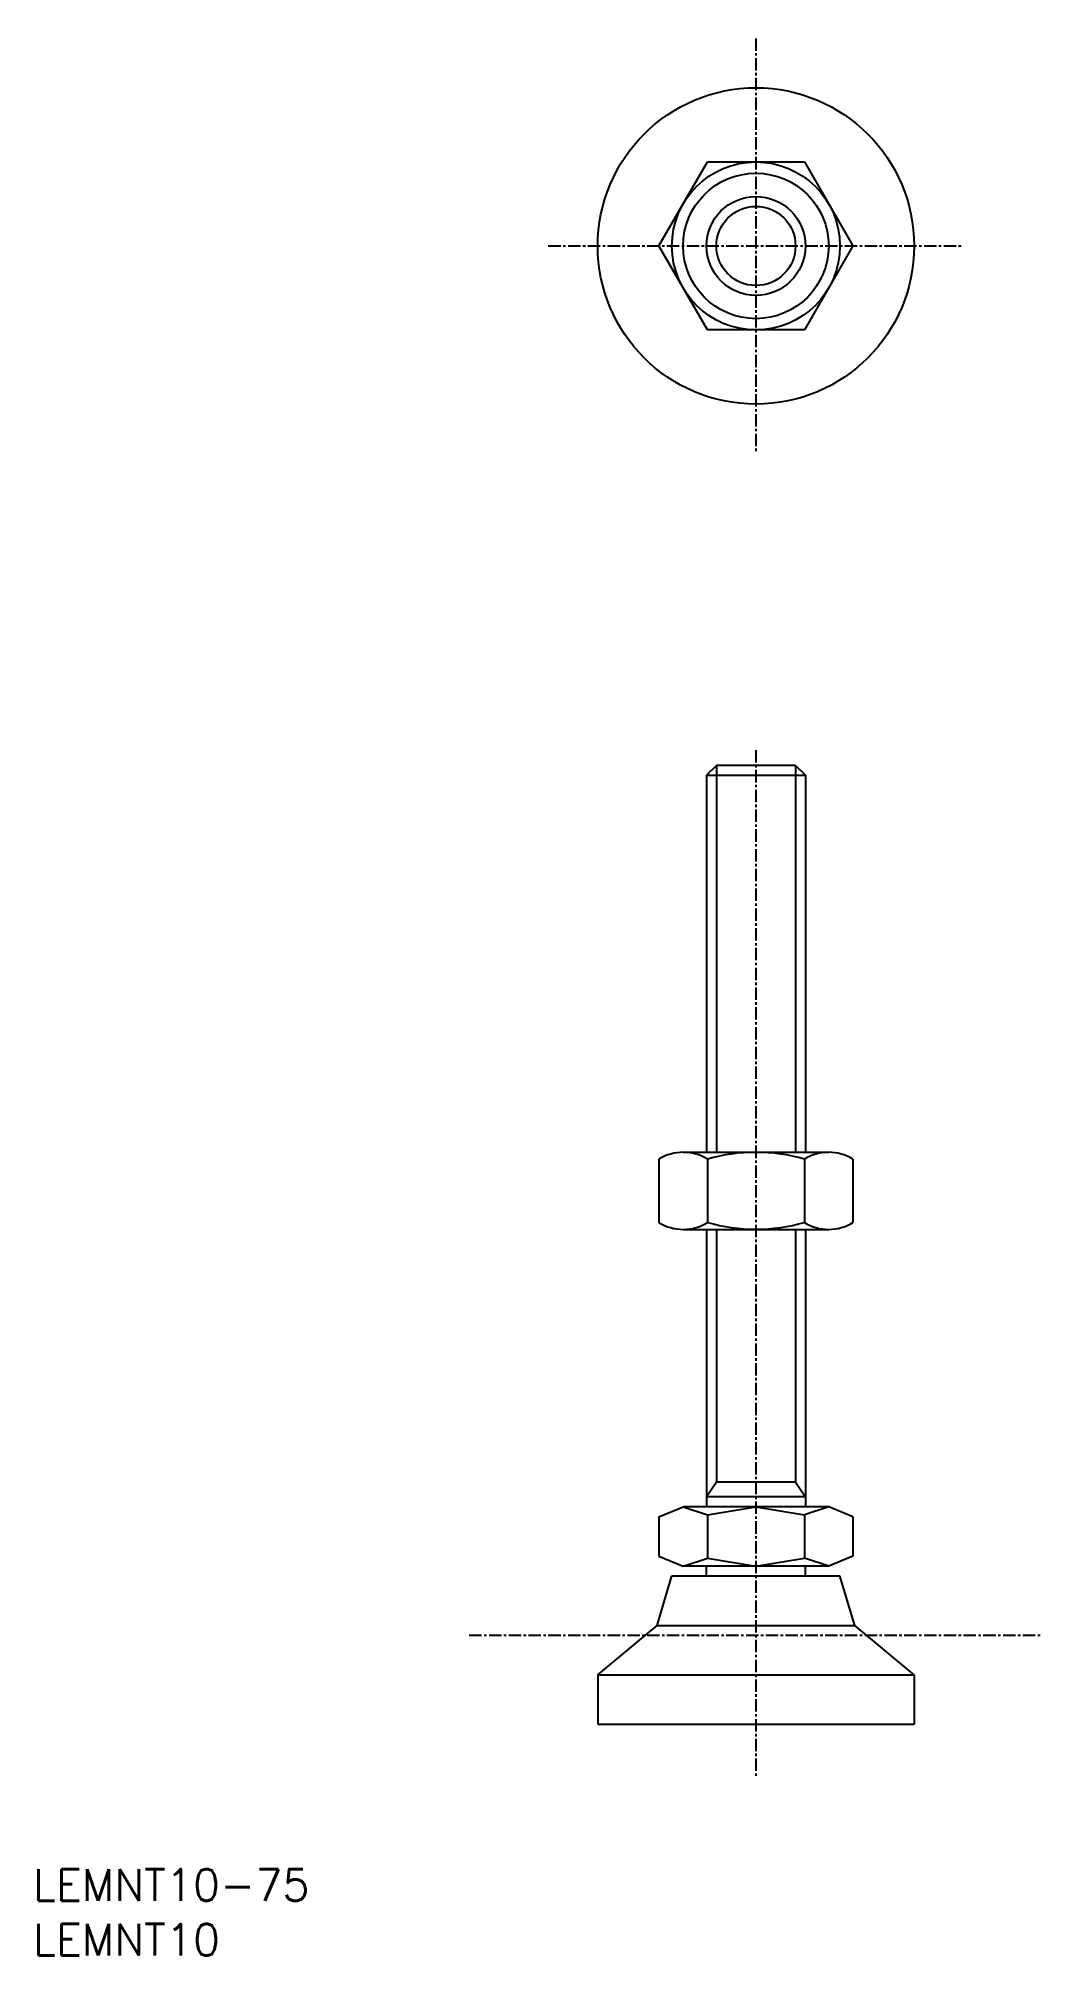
# Model space of a CAD drawing. Extents: x -73 to 29, y -173 to 21.
import ezdxf

# ---------------------------------------------------------------- set-up
doc = ezdxf.new("R2010")
doc.units = 0
doc.linetypes.add('CENTER', pattern=[2, 1.25, -0.25, 0.25, -0.25])
doc.layers.get('0').update_dxf_attribs({"linetype": 'CONTINUOUS'})
doc.layers.add('CENTER', color=1, linetype='CENTER')
doc.styles.get("Standard").update_dxf_attribs({"font": 'txt.shx', "bigfont": 'bigfont.shx'})

msp = doc.modelspace()

# ---------------------------------------------------------------- linework, layer by layer
at = {"color": 7, "linetype": 'CONTINUOUS'}
for p, q in [((-9.81, 0), (-4.91, 8.5)), ((-4.91, 8.5), (4.91, 8.5)), ((4.91, 8.5), (9.81, 0)), ((-4.91, -8.5), (-9.81, 0)), ((9.81, 0), (4.91, -8.5)), ((4.91, -8.5), (-4.91, -8.5)), ((-4, -52.54), (-5, -53.54)), ((-5, -53.54), (-5, -91.68)), ((4, -52.54), (-4, -52.54)), ((4, -52.54), (5, -53.54)), ((5, -53.54), (5, -91.68)), ((-9.81, -92.38), (-9.81, -98.78)), ((-7.36, -91.68), (7.36, -91.68)), ((-4.91, -92.38), (-4.91, -98.78)), ((4.91, -92.38), (4.91, -98.78)), ((9.81, -92.38), (9.81, -98.78)), ((-7.36, -99.48), (7.36, -99.48)), ((-5, -99.48), (-5, -127.54)), ((5, -99.48), (5, -127.54)), ((-9.81, -128.54), (-7.36, -127.54)), ((7.36, -127.54), (-7.36, -127.54)), ((-7.36, -127.54), (-4.91, -128.34)), ((-4.91, -128.34), (0, -127.54)), ((0, -127.54), (4.91, -128.34)), ((7.36, -127.54), (4.91, -128.34)), ((9.81, -128.54), (7.36, -127.54)), ((-9.81, -128.54), (-9.81, -132.54)), ((-4.91, -128.34), (-4.91, -132.74)), ((4.91, -128.34), (4.91, -132.74)), ((9.81, -128.54), (9.81, -132.54)), ((-9.81, -132.54), (-7.36, -133.54)), ((-7.36, -133.54), (-4.91, -132.74)), ((7.36, -133.54), (-7.36, -133.54)), ((-5, -134.54), (-5, -133.54)), ((-4.91, -132.74), (0, -133.54)), ((0, -133.54), (4.91, -132.74)), ((7.36, -133.54), (4.91, -132.74)), ((5, -134.54), (5, -133.54)), ((9.81, -132.54), (7.36, -133.54)), ((-10, -139.54), (-8.5, -134.54)), ((-8.5, -134.54), (8.5, -134.54)), ((10, -139.54), (8.5, -134.54)), ((-16, -144.54), (-10, -139.54)), ((-10, -139.54), (10, -139.54)), ((16, -144.54), (10, -139.54)), ((-16, -144.54), (16, -144.54)), ((-16, -144.54), (-16, -149.54)), ((16, -144.54), (16, -149.54)), ((-16, -149.54), (16, -149.54))]:
    msp.add_line(p, q, dxfattribs=at)
at = {"color": 3, "linetype": 'CONTINUOUS'}
for p, q in [((-5, -53.54), (5, -53.54)), ((-4, -52.54), (-4, -91.68)), ((4, -52.54), (4, -91.68)), ((-4, -99.48), (-4, -125.04)), ((4, -99.48), (4, -125.04)), ((-4, -125.04), (-5, -126.54)), ((4, -125.04), (-4, -125.04)), ((4, -125.04), (5, -126.54)), ((5, -126.54), (-5, -126.54))]:
    msp.add_line(p, q, dxfattribs=at)
at = {"color": 7, "linetype": 'CONTINUOUS'}
for radius in [16, 8.5, 7.36, 5]:
    msp.add_circle((0, 0), radius, dxfattribs=at)
at = {"color": 3, "linetype": 'CONTINUOUS'}
msp.add_circle((0, 0), 4, dxfattribs=at)
at = {"color": 7, "linetype": 'CONTINUOUS'}
for centre, radius, start, end in [((-7.36, -96.33), 4.65, 58.1553, 121.8447), ((0, -109.23), 17.55, 73.7642, 106.2358), ((7.36, -96.33), 4.65, 58.1553, 121.8447), ((-7.36, -94.83), 4.65, 238.1553, 301.8447), ((0, -81.92), 17.55, 253.7642, 286.2358), ((7.36, -94.83), 4.65, 238.1553, 301.8447)]:
    msp.add_arc(centre, radius, start, end, dxfattribs=at)
at = {"layer": 'CENTER', "color": 1, "linetype": 'CENTER'}
for p, q in [((0, 21), (0, -21)), ((-21, 0), (21, 0)), ((0, -51.01), (0, -154.78)), ((-29, -140.54), (29, -140.54))]:
    msp.add_line(p, q, dxfattribs=at)

# ---------------------------------------------------------------- texts
at = {"color": 7, "linetype": 'CONTINUOUS'}
for s, p in [('LEMNT10-75', (-73.13, -167.39)), ('LEMNT10', (-73.13, -172.94))]:
    msp.add_text(s, height=3.2, dxfattribs=at).set_placement(p)

doc.saveas('drawing.dxf')
